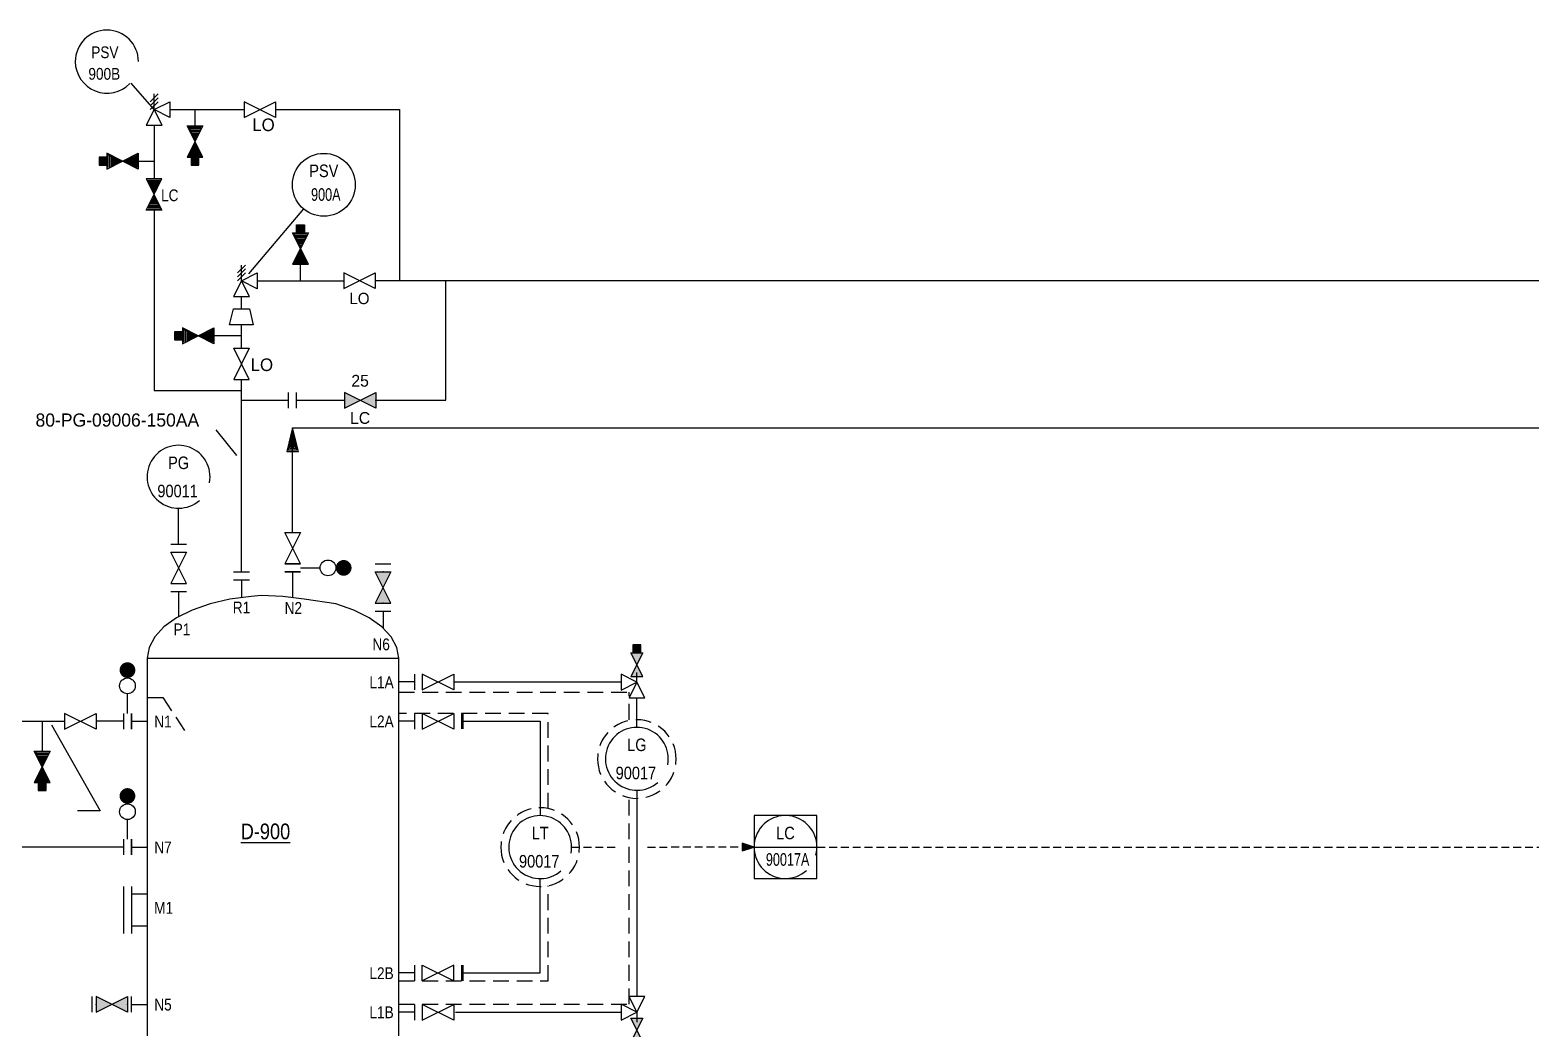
# Model space of a CAD drawing. Extents: x 31 to 826, y 171 to 558.
# Drawn here: x 311.8 to 598.1, y 358.8 to 549.3 of the extents above; entities that cross this region are included whole.
import ezdxf
from ezdxf.enums import TextEntityAlignment as Align

# ---------------------------------------------------------------- set-up
doc = ezdxf.new("R2010")
doc.units = 0
doc.header["$LTSCALE"] = 12
doc.header["$MEASUREMENT"] = 0
doc.linetypes.add('HIDDEN', pattern=[0.375, 0.25, -0.125])
doc.linetypes.add('HIDDEN2', pattern=[0.1875, 0.125, -0.0625])
for name, color, linetype in [('ATEXT', 7, 'Continuous'), ('CODE', 1, 'Continuous'), ('CTW', 6, 'Continuous'), ('EL', 3, 'HIDDEN'), ('ELECT', 3, 'HIDDEN2'), ('EQP', 3, 'Continuous'), ('FREE-TEXT', 1, 'Continuous'), ('GRA', 7, 'Continuous'), ('INS', 2, 'Continuous'), ('INSATT', 2, 'Continuous'), ('INST', 2, 'Continuous'), ('INSTR', 2, 'Continuous'), ('LINENO', 2, 'Continuous'), ('MIN', 6, 'Continuous'), ('MINORP', 6, 'Continuous'), ('PIP', 1, 'Continuous'), ('TEXT', 7, 'Continuous')]:
    doc.layers.add(name, color=color, linetype=linetype)
doc.styles.add('INS_TAG', font='Dengl.ttf')
doc.styles.add('LETTER', font='Dengl.ttf')
doc.styles.get("Standard").update_dxf_attribs({"font": 'Dengl.ttf'})
doc.styles.add('VAL_TAG', font='Dengl.ttf')
doc.dimstyles.new('JCO', dxfattribs={"dimtxt": 0.09375, "dimasz": 0.09375, "dimexe": 0.0625, "dimexo": 0.0625, "dimgap": 0.09375, "dimtad": 1, "dimtoh": 1, "dimdec": 4, "dimrnd": 0.0001, "dimzin": 3, "dimdsep": 46, "dimtxsty": 'Standard', "dimcen": -0.125, "dimdle": 0.0625, "dimclrd": 2, "dimclre": 2, "dimclrt": 4, "dimadec": 0, "dimazin": 0, "dimtfac": 1, "dimtdec": 4, "dimtix": 1, "dimtofl": 0, "dimtmove": 0, "dimatfit": 3, "dimfxl": 1, "dimtolj": 1, "dimtzin": 0, "dimarcsym": 0})

# ---------------------------------------------------------------- blocks, each defined once
blk = doc.blocks.new('IVR1')
at = {"layer": 'INS', "color": 2, "linetype": 'Continuous'}
for p, q in [((-0.031, 0.063), (0.031, 0.125)), ((0, 0), (0, 0.125)), ((-0.031, 0.031), (0.031, 0.094)), ((-0.031, 0), (0.031, 0.063))]:
    blk.add_line(p, q, dxfattribs=at)
blk.add_lwpolyline([(0, 0), (0, 0), (-0.063, -0.125), (0.063, -0.125), (0, 0), (0.125, 0.063), (0.125, -0.063), (0, 0)], dxfattribs=at)
blk = doc.blocks.new('AA2')
at = {"layer": 'GRA', "color": 7, "linetype": 'Continuous'}
blk.add_lwpolyline([(0, 0), (0.188, 0.047), (0.188, -0.047), (0, 0), (0.175, 0.034), (0.175, -0.034), (0, 0), (0.162, 0.021), (0.162, -0.022), (0, 0), (0.15, 0.01), (0.15, -0.011), (0, 0), (0.139, 0)], dxfattribs=at)
blk = doc.blocks.new('VG1')
blk.add_lwpolyline([(-0.125, -0.063), (-0.125, -0.063), (-0.125, 0.063), (0.125, -0.063), (0.125, 0.063), (-0.125, -0.063)])
blk = doc.blocks.new('mis022')
at = {"const_width": 0.02}
blk.add_lwpolyline([(0, 0.0625), (0, -0.0625)], dxfattribs=at)
blk = doc.blocks.new('fsv015')
for p, q in [((-0.0625, -0.125), (0, 0)), ((0, 0), (0.125, 0.0625)), ((0.125, -0.0625), (0, 0)), ((0, 0), (0.0625, -0.125)), ((0.125, 0.0625), (0.125, -0.0625)), ((0.0625, -0.125), (-0.0625, -0.125))]:
    blk.add_line(p, q)
blk = doc.blocks.new('VALLGA')
for p, q in [((0.125, -0.062), (-0.125, 0.062)), ((-0.125, -0.062), (0.125, 0.062)), ((-0.125, 0.062), (-0.125, -0.062)), ((0.125, 0.062), (0.125, -0.062))]:
    blk.add_line(p, q)
at = {"layer": 'CODE', "style": 'VAL_TAG'}
for tag, p in [('DISPLAY', (0, 0.09)), ('VALVE_CODE', (0, -0.186))]:
    blk.add_attdef(tag, text='', height=0.09, dxfattribs=at).set_placement(p, align=Align.CENTER)
at = {"layer": 'CODE', "style": 'VAL_TAG', "flags": 1}
for tag, p in [('VALVE_SIZE', (0, -0.31)), ('VALVE_LINE', (0, -0.434)), ('VALVE_SPEC', (0, -0.559)), ('VALVE_FITT', (0, -0.684)), ('VALVE_DWG', (0, -0.809))]:
    blk.add_attdef(tag, text='', height=0.09, dxfattribs=at).set_placement(p, align=Align.CENTER)
blk = doc.blocks.new('VALLGAC')
for p, q in [((-0.125, -0.062), (0.125, 0.062)), ((0.125, -0.062), (-0.125, 0.062)), ((-0.125, 0.062), (-0.125, -0.062)), ((0.125, 0.062), (0.125, -0.062))]:
    blk.add_line(p, q)
for p in [(-0.125, 0), (0.125, 0)]:
    blk.add_point(p)
blk.add_solid([(-0.125, 0.062), (-0.125, -0.062), (0.125, -0.062), (0.125, 0.062)])
at = {"layer": 'CODE', "style": 'VAL_TAG'}
for tag, p in [('DISPLAY', (0, 0.108)), ('VALVE_CODE', (0, -0.188))]:
    blk.add_attdef(tag, text='', height=0.0938, dxfattribs=at).set_placement(p, align=Align.CENTER)
at = {"layer": 'CODE', "style": 'VAL_TAG', "flags": 1}
blk.add_attdef('VALVE_SIZE', text='', height=0.0938, dxfattribs=at).set_placement((0, -0.312), align=Align.CENTER)
for tag, p in [('VALVE_LINE', (0, -0.439)), ('VALVE_SPEC', (0, -0.564)), ('VALVE_FITT', (0, -0.689)), ('VALVE_DWG', (0, -0.814))]:
    blk.add_attdef(tag, text='', height=0.09, rotation=360, dxfattribs=at).set_placement(p, align=Align.CENTER)
blk = doc.blocks.new('fsm003')
for p, q in [((0.03125, 0.0625), (0.03125, 0.21875)), ((0, 0.0625), (0, -0.0625)), ((0.0625, 0.0625), (0.0625, -0.0625))]:
    blk.add_line(p, q)
at = {"const_width": 0.0625}
blk.add_lwpolyline([(0, 0.40625, 1), (0.0625, 0.40625, 1)], format="xyb", close=True, dxfattribs=at)
blk.add_circle((0.03125, 0.28125), 0.0625)
blk = doc.blocks.new('VALSGAC')
for p, q in [((-0.094, -0.047), (0.094, 0.047)), ((0.094, -0.047), (-0.094, 0.047)), ((-0.094, 0.047), (-0.094, -0.047)), ((0.094, 0.047), (0.094, -0.047))]:
    blk.add_line(p, q)
for p in [(-0.094, 0), (0.094, 0)]:
    blk.add_point(p)
blk.add_solid([(-0.094, 0.047), (-0.094, -0.047), (0.094, -0.047), (0.094, 0.047)])
at = {"layer": 'CODE', "style": 'VAL_TAG'}
for tag, p in [('DISPLAY', (0, 0.108)), ('VALVE_CODE', (0, -0.188))]:
    blk.add_attdef(tag, text='', height=0.0938, dxfattribs=at).set_placement(p, align=Align.CENTER)
at = {"layer": 'CODE', "style": 'VAL_TAG', "flags": 1}
blk.add_attdef('VALVE_SIZE', text='', height=0.0938, dxfattribs=at).set_placement((0, -0.312), align=Align.CENTER)
for tag, p in [('VALVE_LINE', (0, -0.439)), ('VALVE_SPEC', (0, -0.564)), ('VALVE_FITT', (0, -0.689)), ('VALVE_DWG', (0, -0.814))]:
    blk.add_attdef(tag, text='', height=0.09, rotation=360, dxfattribs=at).set_placement(p, align=Align.CENTER)
blk = doc.blocks.new('plug')
for p, q in [((0, 0.03125), (0.0625, 0.03125)), ((0, -0.03125), (0, 0.03125)), ((0.0625, 0.03125), (0.0625, -0.03125)), ((0.0625, -0.03125), (0, -0.03125))]:
    blk.add_line(p, q)
at = {"const_width": 0.0625}
blk.add_lwpolyline([(0.03125, -0.03125), (0.03125, 0.03125)], dxfattribs=at)
blk = doc.blocks.new('VN1')
at = {"layer": 'PIP', "color": 1, "linetype": 'Continuous'}
for points in [[(-0.125, -0.063), (-0.125, -0.063), (0.125, 0.063), (0.125, -0.063), (-0.125, 0.063), (-0.125, -0.063)], [(-0.116, -0.051), (-0.116, 0.053), (-0.106, 0.048), (-0.106, -0.047), (-0.098, -0.043), (-0.098, 0.043), (-0.089, 0.039), (-0.089, -0.039), (-0.081, -0.035), (-0.081, 0.035), (-0.072, 0.032), (-0.071, -0.032), (-0.064, -0.028), (-0.064, 0.028), (-0.056, 0.024), (-0.056, -0.023), (-0.048, -0.019), (-0.048, 0.02), (-0.04, 0.016), (-0.04, -0.016), (-0.033, -0.012), (-0.033, 0.012), (-0.024, 0.008), (-0.024, -0.008), (-0.018, -0.005), (-0.018, 0.006), (-0.012, 0.003), (-0.012, -0.002), (-0.006, 0)], [(0.116, -0.051), (0.116, 0.053), (0.106, 0.048), (0.106, -0.047), (0.098, -0.043), (0.098, 0.043), (0.089, 0.039), (0.089, -0.039), (0.081, -0.035), (0.081, 0.035), (0.072, 0.032), (0.071, -0.032), (0.064, -0.028), (0.064, 0.028), (0.056, 0.024), (0.056, -0.023), (0.048, -0.019), (0.048, 0.02), (0.04, 0.016), (0.04, -0.016), (0.033, -0.012), (0.033, 0.012), (0.024, 0.008), (0.024, -0.008), (0.018, -0.005), (0.018, 0.006), (0.012, 0.003), (0.012, -0.002), (0.006, 0)]]:
    blk.add_lwpolyline(points, dxfattribs=at)
blk = doc.blocks.new('PIP2')
at = {"layer": 'ATEXT', "color": 7, "linetype": 'Continuous'}
for p, q in [((-0.063, 0), (-0.063, 0)), ((0.063, 0), (0.063, 0))]:
    blk.add_line(p, q, dxfattribs=at)
at = {"layer": 'PIP', "color": 1, "linetype": 'Continuous'}
blk.add_lwpolyline([(0.063, -0.063), (0.063, -0.063), (-0.063, -0.094), (-0.063, 0.094), (0.063, 0.063), (0.063, -0.063)], dxfattribs=at)
blk = doc.blocks.new('AA3')
at = {"layer": 'GRA', "color": 7, "linetype": 'Continuous'}
blk.add_lwpolyline([(0, 0), (0.094, 0.031), (0.094, -0.031), (0, 0), (0.088, 0.02), (0.088, -0.02), (0, 0), (0.082, 0.012), (0.082, -0.012), (0, 0), (0.076, 0.006), (0.076, -0.006), (0, 0), (0.072, 0)], dxfattribs=at)
blk = doc.blocks.new('INS07_new')
blk.add_lwpolyline([(-0.25, 0.25), (-0.25, -0.25), (0.25, -0.25), (0.25, 0.25)], close=True)
blk.add_lwpolyline([(-0.25, 0), (0.25, 0)])
blk.add_arc((0, 0), 0.25, 345.0872, 311.8048)
at = {"style": 'INS_TAG', "flags": 1}
blk.add_attdef('INS_HOST', text='', height=0.1, dxfattribs=at).set_placement((0, 0.269), align=Align.CENTER)
at = {"style": 'INS_TAG', "width": 0.8649}
for tag, p in [('INS_SERVICE', (0, 0.061)), ('INS_NUM', (0, -0.162))]:
    blk.add_attdef(tag, text='', height=0.1, dxfattribs=at).set_placement(p, align=Align.CENTER)
blk = doc.blocks.new('INS01B')
blk.add_arc((0, 0), 0.25, 349.1931, 311.4096)
at = {"style": 'INS_TAG', "flags": 1}
blk.add_attdef('INS_HOST', text='', height=0.1, dxfattribs=at).set_placement((0, 0.269), align=Align.CENTER)
at = {"style": 'INS_TAG'}
blk.add_attdef('INS_SERVICE', text='', height=0.1, dxfattribs=at).set_placement((0, 0.061), align=Align.CENTER)
blk.add_attdef('INS_NUM', (-0.168, -0.163), '', height=0.1, dxfattribs=at)
blk = doc.blocks.new('LOCAL_no_numb')
blk.add_circle((0, 0), 0.25)
at = {"style": 'INS_TAG', "width": 0.8649, "flags": 1}
blk.add_attdef('INS_HOST', text='', height=0.1, dxfattribs=at).set_placement((0, 0.269), align=Align.CENTER)
at = {"style": 'INS_TAG', "width": 0.8649}
blk.add_attdef('INS_SERVICE', text='', height=0.1, dxfattribs=at).set_placement((0, 0.061), align=Align.CENTER)
blk.add_attdef('INS_NUM', (-0.168, -0.163), '', height=0.1, dxfattribs=at)
blk = doc.blocks.new('-IVR1')
at = {"layer": 'ATEXT', "color": 7, "linetype": 'Continuous'}
for p, q in [((0.125, 0), (0.125, 0)), ((0, -0.125), (0, -0.125))]:
    blk.add_line(p, q, dxfattribs=at)
at = {"layer": 'INS', "color": 2, "linetype": 'Continuous'}
for points in [[(0.031, 0.125), (0.031, 0.125), (-0.031, 0.063)], [(0, 0), (0, 0), (0, 0.125)], [(0, 0), (0, 0), (-0.063, -0.125), (0.063, -0.125), (0, 0), (0.125, 0.063), (0.125, -0.063), (0, 0)], [(-0.031, 0.031), (-0.031, 0.031), (0.031, 0.094)], [(0.031, 0.063), (0.031, 0.063), (-0.031, 0)]]:
    blk.add_lwpolyline(points, dxfattribs=at)
blk = doc.blocks.new('VN1A')
at = {"layer": 'PIP', "color": 1, "linetype": 'Continuous'}
for points in [[(0.065, -0.124), (0.065, -0.124), (-0.06, 0.126), (0.065, 0.126), (-0.06, -0.124), (0.065, -0.124)], [(0.054, 0.117), (-0.051, 0.117), (-0.046, 0.107), (0.049, 0.107), (0.046, 0.099), (-0.041, 0.099), (-0.037, 0.089), (0.042, 0.089), (0.038, 0.081), (-0.033, 0.081), (-0.029, 0.072), (0.034, 0.072), (0.03, 0.064), (-0.025, 0.064), (-0.022, 0.056), (0.026, 0.056), (0.022, 0.049), (-0.018, 0.049), (-0.014, 0.041), (0.018, 0.041), (0.014, 0.034), (-0.01, 0.034), (-0.006, 0.025), (0.01, 0.025), (0.008, 0.019), (-0.003, 0.019), (0, 0.012), (0.005, 0.012), (0.002, 0.007)], [(0.054, -0.115), (-0.051, -0.115), (-0.046, -0.105), (0.049, -0.105), (0.046, -0.097), (-0.041, -0.097), (-0.037, -0.088), (0.042, -0.088), (0.038, -0.08), (-0.033, -0.08), (-0.029, -0.071), (0.034, -0.071), (0.03, -0.063), (-0.025, -0.063), (-0.022, -0.055), (0.026, -0.055), (0.022, -0.047), (-0.018, -0.047), (-0.014, -0.04), (0.018, -0.04), (0.014, -0.032), (-0.01, -0.032), (-0.006, -0.024), (0.01, -0.024), (0.008, -0.017), (-0.003, -0.017), (0, -0.011), (0.005, -0.011), (0.002, -0.005)]]:
    blk.add_lwpolyline(points, dxfattribs=at)

msp = doc.modelspace()

# ---------------------------------------------------------------- linework, layer by layer
at = {"layer": 'CTW'}
for p, q in [((363.37, 501.5), (363.37, 504.66)), ((261.93, 417.5), (318.37, 417.5))]:
    msp.add_line(p, q, dxfattribs=at)
at = {"layer": 'EL'}
for p, q in [((382.12, 423.05), (426.05, 423.05)), ((426.05, 417.8), (426.05, 423.05)), ((410.6, 419), (382.12, 419)), ((410.6, 400.85), (410.6, 419)), ((426.05, 363.53), (426.05, 402.95)), ((410.6, 368), (410.6, 386.15)), ((382.12, 368), (410.6, 368)), ((382.12, 363.53), (426.05, 363.53))]:
    msp.add_line(p, q, dxfattribs=at)
for points in [[(420.05, 410.3, -1), (435.05, 410.3, -1)], [(416.6, 393.5, 1), (401.6, 393.5, 1)]]:
    msp.add_lwpolyline(points, format="xyb", close=True, dxfattribs=at)
at = {"layer": 'ELECT'}
for p, q in [((415.15, 393.5), (423.91, 393.52)), ((429.6, 393.52), (449.9, 393.54)), ((461.99, 393.52), (703.87, 393.52))]:
    msp.add_line(p, q, dxfattribs=at)
at = {"layer": 'EQP', "color": 3, "linetype": 'Continuous'}
for p, q in [((334.12, 429.5), (334.12, 357.5)), ((382.12, 357.5), (382.12, 429.5)), ((385.12, 425), (382.12, 425)), ((385.12, 426.5), (385.12, 423.5)), ((331.12, 416), (331.12, 419)), ((385.12, 419), (385.12, 416)), ((331.12, 417.5), (334.12, 417.5)), ((385.12, 417.5), (382.12, 417.5)), ((331.12, 393.5), (334.12, 393.5)), ((385.12, 369.5), (382.12, 369.5)), ((385.12, 371), (385.12, 368)), ((331.12, 362), (331.12, 365)), ((331.12, 363.5), (334.12, 363.5)), ((385.12, 362), (382.12, 362)), ((385.12, 363.5), (385.12, 360.5))]:
    msp.add_line(p, q, dxfattribs=at)
at = {"layer": 'EQP', "linetype": 'HIDDEN'}
for p, q in [((334.12, 422), (337.12, 422)), ((337.12, 422), (341.62, 415.25))]:
    msp.add_line(p, q, dxfattribs=at)
at = {"layer": 'EQP', "color": 3, "linetype": 'Continuous'}
for points in [[(331.12, 392), (331.12, 395)], [(329.62, 386), (329.62, 386), (329.62, 377)], [(331.12, 386), (331.12, 386), (331.12, 377)], [(334.12, 384.5), (334.12, 384.5), (331.12, 384.5)], [(331.12, 378.5), (331.12, 378.5), (334.12, 378.5)]]:
    msp.add_lwpolyline(points, dxfattribs=at)
at = {"layer": 'FREE-TEXT', "color": 3, "linetype": 'Continuous'}
msp.add_line((334.12, 429.5), (382.12, 429.5), dxfattribs=at)
at = {"layer": 'INS', "linetype": 'Continuous'}
msp.add_line((335.46, 534.14), (331.06, 539.17), dxfattribs=at)
at = {"layer": 'INS', "color": 2, "linetype": 'Continuous'}
for p, q in [((340.12, 451.38), (340.12, 458.12)), ((340.12, 451.25), (340.12, 458.06)), ((394.24, 417.5), (409.1, 417.5)), ((409.1, 417.5), (409.1, 399.5)), ((409.1, 369.5), (409.1, 387.5)), ((394.24, 369.5), (409.1, 369.5))]:
    msp.add_line(p, q, dxfattribs=at)
at = {"layer": 'INS'}
for points in [[(427.55, 424.95), (427.55, 426.82)], [(427.54, 362.03), (427.54, 360.15)]]:
    msp.add_lwpolyline(points, dxfattribs=at)
at = {"layer": 'INS', "color": 2, "linetype": 'Continuous'}
for major_axis, ratio, start_param, end_param in [((-4.26, 4.26), 1, 3.926991, 7.068583), ((-4.28, 4.28), 0.992758, 0.789032, 3.164425)]:
    msp.add_ellipse((326.44, 543.28), major_axis=major_axis, ratio=ratio, start_param=start_param, end_param=end_param, dxfattribs=at)
at = {"layer": 'INST'}
msp.add_line((363.95, 515.22), (353.43, 502.83), dxfattribs=at)
at = {"layer": 'INSTR'}
for points in [[(427.55, 416.34), (427.55, 421.95)], [(427.55, 404.25), (427.55, 365.03)]]:
    msp.add_lwpolyline(points, dxfattribs=at)
at = {"layer": 'LINENO'}
msp.add_line((351.26, 468.17), (347.31, 473.09), dxfattribs=at)
at = {"layer": 'MIN', "color": 6, "linetype": 'Continuous'}
for p, q in [((338.45, 534.14), (341.51, 534.14)), ((341.36, 534.14), (352.66, 534.14)), ((343.26, 531.02), (343.26, 534.14)), ((358.64, 534.14), (382.28, 534.14)), ((382.28, 534.14), (382.28, 501.5)), ((335.46, 531.15), (335.46, 529.61)), ((335.46, 529.61), (335.46, 520.92)), ((332.42, 524.29), (335.41, 524.29)), ((335.49, 515.16), (335.49, 480.57)), ((355.12, 501.5), (371.62, 501.5)), ((787.12, 501.5), (377.62, 501.5)), ((391.12, 478.71), (391.12, 501.5)), ((352.12, 496.12), (352.12, 498.5)), ((352.12, 488.62), (352.12, 493.12)), ((352.12, 491), (346.87, 491)), ((352.12, 446), (352.12, 482.64)), ((335.49, 480.57), (352.12, 480.57)), ((352.12, 478.71), (361.12, 478.71)), ((362.62, 478.71), (371.75, 478.71)), ((377.62, 478.71), (391.12, 478.71)), ((361.87, 453.5), (361.87, 473.44)), ((361.87, 473.44), (787.12, 473.44)), ((314.1, 417.5), (314.1, 411.8)), ((329.62, 417.5), (324.37, 417.5)), ((329.62, 393.5), (280.87, 393.5))]:
    msp.add_line(p, q, dxfattribs=at)
at = {"layer": 'MIN', "color": 3, "linetype": 'Continuous'}
for p, q in [((350.62, 444.5), (353.62, 444.5)), ((352.12, 444.5), (352.12, 441.07)), ((360.37, 446), (363.37, 446)), ((361.87, 446), (361.87, 441.07)), ((338.62, 442.25), (341.62, 442.25)), ((340.12, 442.25), (340.12, 437.41)), ((377.62, 438.5), (380.62, 438.5)), ((379.12, 438.5), (379.12, 435.27))]:
    msp.add_line(p, q, dxfattribs=at)
msp.add_lwpolyline([(382.12, 429.5), (381.76, 431.58), (380.67, 433.6), (378.9, 435.5), (376.51, 437.21), (373.55, 438.69), (370.12, 439.89), (364.08, 440.78), (360.04, 441.32), (355.87, 441.5), (353.95, 441.32), (349.91, 440.78), (346.12, 439.89), (342.69, 438.69), (339.73, 437.21), (337.34, 435.5), (335.57, 433.6), (334.48, 431.58), (334.48, 431.58), (334.12, 429.5)], dxfattribs=at)
at = {"layer": 'MINORP'}
for points in [[(392.64, 425), (424.55, 425)], [(427.43, 425), (427.55, 425)], [(392.95, 362.03), (424.54, 362.03)]]:
    msp.add_lwpolyline(points, dxfattribs=at)
at = {"layer": 'PIP', "color": 1, "linetype": 'Continuous'}
for p, q in [((361.12, 477.21), (361.12, 480.21)), ((362.62, 477.21), (362.62, 480.21)), ((338.62, 451.25), (341.62, 451.25)), ((377.62, 447.49), (380.62, 447.49)), ((350.62, 446), (353.62, 446)), ((350.62, 444.5), (353.62, 444.5)), ((323.63, 362), (323.63, 365))]:
    msp.add_line(p, q, dxfattribs=at)
at = {"layer": 'PIP'}
for points in [[(360.37, 446), (363.37, 446)], [(331.12, 416), (331.12, 419)]]:
    msp.add_lwpolyline(points, dxfattribs=at)

# ---------------------------------------------------------------- block references
at = {"color": 7, "linetype": 'Continuous'}
for name, p, xscale, yscale, zscale in [('-IVR1', (335.46, 534.14), 23.9165599218, 23.9165599218, 23.91666666666667), ('VN1A', (335.52, 517.91), -23.9165599218, 23.91655992179994, 23.91666666666667), ('IVR1', (352.12, 501.5), 23.9998928832, 23.9998928832, 24)]:
    msp.add_blockref(name, p, dxfattribs=dict(at, xscale=xscale, yscale=yscale, zscale=zscale))
at = {"color": 7, "linetype": 'Continuous', "xscale": -23.9998928832, "yscale": 23.9998928832, "zscale": 24, "rotation": 90.00000286478306}
msp.add_blockref('AA2', (361.87, 473.44), dxfattribs=at)
at = {"layer": 'FREE-TEXT', "color": 7, "linetype": 'Continuous', "xscale": 24, "yscale": 24, "zscale": 24, "rotation": 89.99999999999999}
msp.add_blockref('PIP2', (352.12, 494.62), dxfattribs=at)
at = {"layer": 'INS'}
ref = msp.add_blockref('LOCAL_no_numb', (367.83, 519.79), dxfattribs=dict(at, xscale=24, yscale=24, zscale=24))
ref.add_attrib('INS_SERVICE', 'PSV', dxfattribs={"layer": '0', "height": 2.4, "style": 'INS_TAG', "width": 0.8649}).set_placement((367.83, 521.26), align=Align.CENTER)
ref.add_attrib('INS_NUM', '900A', (365.4, 516.74), dxfattribs={"layer": '0', "height": 2.4, "width": 0.75})
ref = msp.add_blockref('INS01B', (340.12, 464.12), dxfattribs=dict(at, xscale=24, yscale=24, zscale=24))
ref.add_attrib('INS_SERVICE', 'PG', dxfattribs={"layer": 'INSATT', "height": 2.4, "style": 'INS_TAG', "width": 0.8649}).set_placement((340.12, 465.58), align=Align.CENTER)
ref.add_attrib('INS_NUM', '90011', (336.08, 460.21), dxfattribs={"layer": 'INSATT', "height": 2.4, "width": 0.8649})
at = {"layer": 'INS', "yscale": 24, "zscale": 24}
for name, p, xscale, rotation in [('plug', (427.55, 430.57), -24, 270), ('VALSGAC', (427.55, 428.32), -24, 89.99978954085029), ('VALSGAC', (427.54, 358.65), 24, 90.0002104591497)]:
    msp.add_blockref(name, p, dxfattribs=dict(at, xscale=xscale, rotation=rotation))
at = {"layer": 'INS'}
ref = msp.add_blockref('INS01B', (427.55, 410.34), dxfattribs=dict(at, xscale=24, yscale=24, zscale=24))
ref.add_attrib('INS_SERVICE', 'LG', dxfattribs={"layer": 'INSATT', "height": 2.4, "style": 'INS_TAG', "width": 0.8649}).set_placement((427.55, 411.81), align=Align.CENTER)
ref.add_attrib('INS_NUM', '90017', (423.51, 406.44), dxfattribs={"layer": 'INSATT', "height": 2.4, "width": 0.8649})
ref = msp.add_blockref('INS01B', (409.1, 393.5), dxfattribs=dict(at, xscale=24, yscale=24, zscale=24))
ref.add_attrib('INS_SERVICE', 'LT', dxfattribs={"layer": 'INSATT', "height": 2.4, "style": 'INS_TAG', "width": 0.8649}).set_placement((409.1, 394.97), align=Align.CENTER)
ref.add_attrib('INS_NUM', '90017', (405.07, 389.6), dxfattribs={"layer": 'INSATT', "height": 2.4, "width": 0.8649})
ref = msp.add_blockref('INS07_new', (455.9, 393.52), dxfattribs=dict(at, xscale=24, yscale=24, zscale=24))
ref.add_attrib('INS_SERVICE', 'LC', dxfattribs={"layer": 'INSATT', "height": 2.4, "style": 'INS_TAG', "width": 0.8649}).set_placement((455.9, 394.99), align=Align.CENTER)
ref.add_attrib('INS_NUM', '90017A', dxfattribs={"layer": 'INSATT', "height": 2.4, "width": 0.75}).set_placement((456.31, 389.95), align=Align.CENTER)
at = {"layer": 'INSTR', "xscale": -24, "yscale": 24, "zscale": 24}
msp.add_blockref('fsv015', (427.55, 424.95), dxfattribs=at)
at = {"layer": 'INSTR', "xscale": -24, "yscale": 24, "zscale": 24, "rotation": 270}
msp.add_blockref('fsv015', (427.54, 362.03), dxfattribs=at)
at = {"layer": 'PIP'}
for name, p, xscale, yscale, zscale, rotation in [('VG1', (355.65, 534.14), 23.91655992179999, 23.91655992179999, 23.91666666666667, 179.9999971352168), ('VALLGA', (352.12, 485.63), 23.91666666666663, 23.91666666666663, 23.91666666666663, 90), ('VALLGA', (361.87, 450.5), 24, 24, 24, 90), ('VALLGA', (340.12, 446.75), 24, 24, 24, 90), ('fsm003', (361.87, 447.5), 24, 24, 24, 270), ('VALLGAC', (379.12, 443), 24, 24, 24, 90)]:
    msp.add_blockref(name, p, dxfattribs=dict(at, xscale=xscale, yscale=yscale, zscale=zscale, rotation=rotation))
ref = msp.add_blockref('VALLGA', (374.62, 501.5), dxfattribs=dict(at, xscale=24, yscale=24, zscale=24))
ref.add_attrib('VALVE_CODE', 'LO', dxfattribs={"layer": 'TEXT', "height": 2.16, "style": 'VAL_TAG'}).set_placement((374.62, 497.04), align=Align.CENTER)
ref = msp.add_blockref('VALLGAC', (374.75, 478.71), dxfattribs=dict(at, xscale=24, yscale=24, zscale=24))
ref.add_attrib('DISPLAY', '25', dxfattribs={"layer": 'TEXT', "height": 2.25, "style": 'VAL_TAG'}).set_placement((374.75, 481.3), align=Align.CENTER)
ref.add_attrib('VALVE_CODE', 'LC', dxfattribs={"layer": 'TEXT', "height": 2.25, "style": 'VAL_TAG'}).set_placement((374.75, 474.21), align=Align.CENTER)
at = {"layer": 'PIP', "zscale": 24}
for name, p, xscale, yscale in [('fsm003', (329.62, 417.5), 24, 24), ('VALLGA', (389.62, 425), 24, 24), ('VALLGA', (321.37, 417.5), 24, 24), ('VALLGA', (389.62, 417.5), 24, 24), ('mis022', (394.24, 417.5), 24, 24), ('fsm003', (329.62, 393.5), 24, 24), ('VG1', (389.62, 369.5), 23.9998928832, 23.9998928832), ('mis022', (394.24, 369.5), 24, 24), ('VALLGAC', (327.37, 363.5), 24, 24), ('VALLGA', (389.62, 362), 24, 24)]:
    msp.add_blockref(name, p, dxfattribs=dict(at, xscale=xscale, yscale=yscale))
at = {"layer": 'TEXT', "rotation": 90}
for name, p, xscale, yscale, zscale in [('VN1', (343.26, 528.03), -23.91655992179994, 23.91655992179994, 23.91666666666667), ('plug', (343.26, 525.04), -23.91666666666674, 23.91666666666674, 23.91666666666667), ('plug', (363.37, 510.66), 24, 24, 24), ('VN1', (363.37, 507.66), 23.9998928832, 23.9998928832, 24), ('VN1', (314.1, 408.8), -23.9998928832, 23.99989288319999, 24), ('plug', (314.1, 405.8), -24, 24, 24)]:
    msp.add_blockref(name, p, dxfattribs=dict(at, xscale=xscale, yscale=yscale, zscale=zscale))
at = {"layer": 'TEXT'}
for name, p, xscale, yscale, zscale in [('plug', (326.44, 524.29), -23.91666666666663, 23.91666666666674, 23.91666666666667), ('VN1', (329.43, 524.29), -23.91655992179994, 23.91655992179994, 23.91666666666667), ('plug', (340.87, 491), -24, 24, 24), ('VN1', (343.87, 491), -23.9998928832, 23.99989288319999, 24), ('AA3', (449.9, 393.52), -23.9998928832, 23.9998928832, 24)]:
    msp.add_blockref(name, p, dxfattribs=dict(at, xscale=xscale, yscale=yscale, zscale=zscale))

# ---------------------------------------------------------------- texts
at = {"style": 'LETTER'}
msp.add_text('80-PG-09006-150AA', height=2.5, dxfattribs=at).set_placement((312.83, 473.69))
at = {"layer": 'ATEXT', "color": 2, "linetype": 'Continuous', "width": 0.8649}
for s, p in [('  PSV', (322.03, 543.94)), ('  900B', (321.48, 539.83))]:
    msp.add_text(s, height=2.242, dxfattribs=at).set_placement(p)
at = {"layer": 'EQP', "width": 0.8649}
msp.add_text('%%UD-900', height=3, rotation=360, dxfattribs=at).set_placement((351.97, 395))
at = {"layer": 'TEXT'}
msp.add_text('LO', height=2.4, dxfattribs=at).set_placement((354.18, 530.04))
at = {"layer": 'TEXT', "linetype": 'Continuous', "width": 0.8649}
msp.add_text('LC', height=2.242, dxfattribs=at).set_placement((336.78, 516.67))
at = {"layer": 'TEXT'}
msp.add_text('LO', height=2.4, dxfattribs=at).set_placement((356.01, 484.28), align=Align.CENTER)
at = {"layer": 'TEXT', "width": 0.8649}
for s, p in [('R1', (350.46, 438.06)), ('N2', (360.35, 437.98)), ('P1', (339.18, 433.9)), ('N6', (377.1, 431.04)), ('L1A', (376.53, 423.81)), ('N1', (335.48, 416.32)), ('L2A', (376.53, 416.34)), ('N7', (335.48, 392.32)), ('M1', (335.47, 380.79)), ('L2B', (376.53, 368.33)), ('N5', (335.48, 362.34)), ('L1B', (376.53, 360.88))]:
    msp.add_text(s, height=2.25, dxfattribs=at).set_placement(p)

# ---------------------------------------------------------------- leaders
at = {"layer": 'LINENO'}
msp.add_leader([(315.91, 416.83), (325.16, 400.4), (320.86, 400.4)], dimstyle='JCO', dxfattribs=at)

doc.saveas('drawing.dxf')
